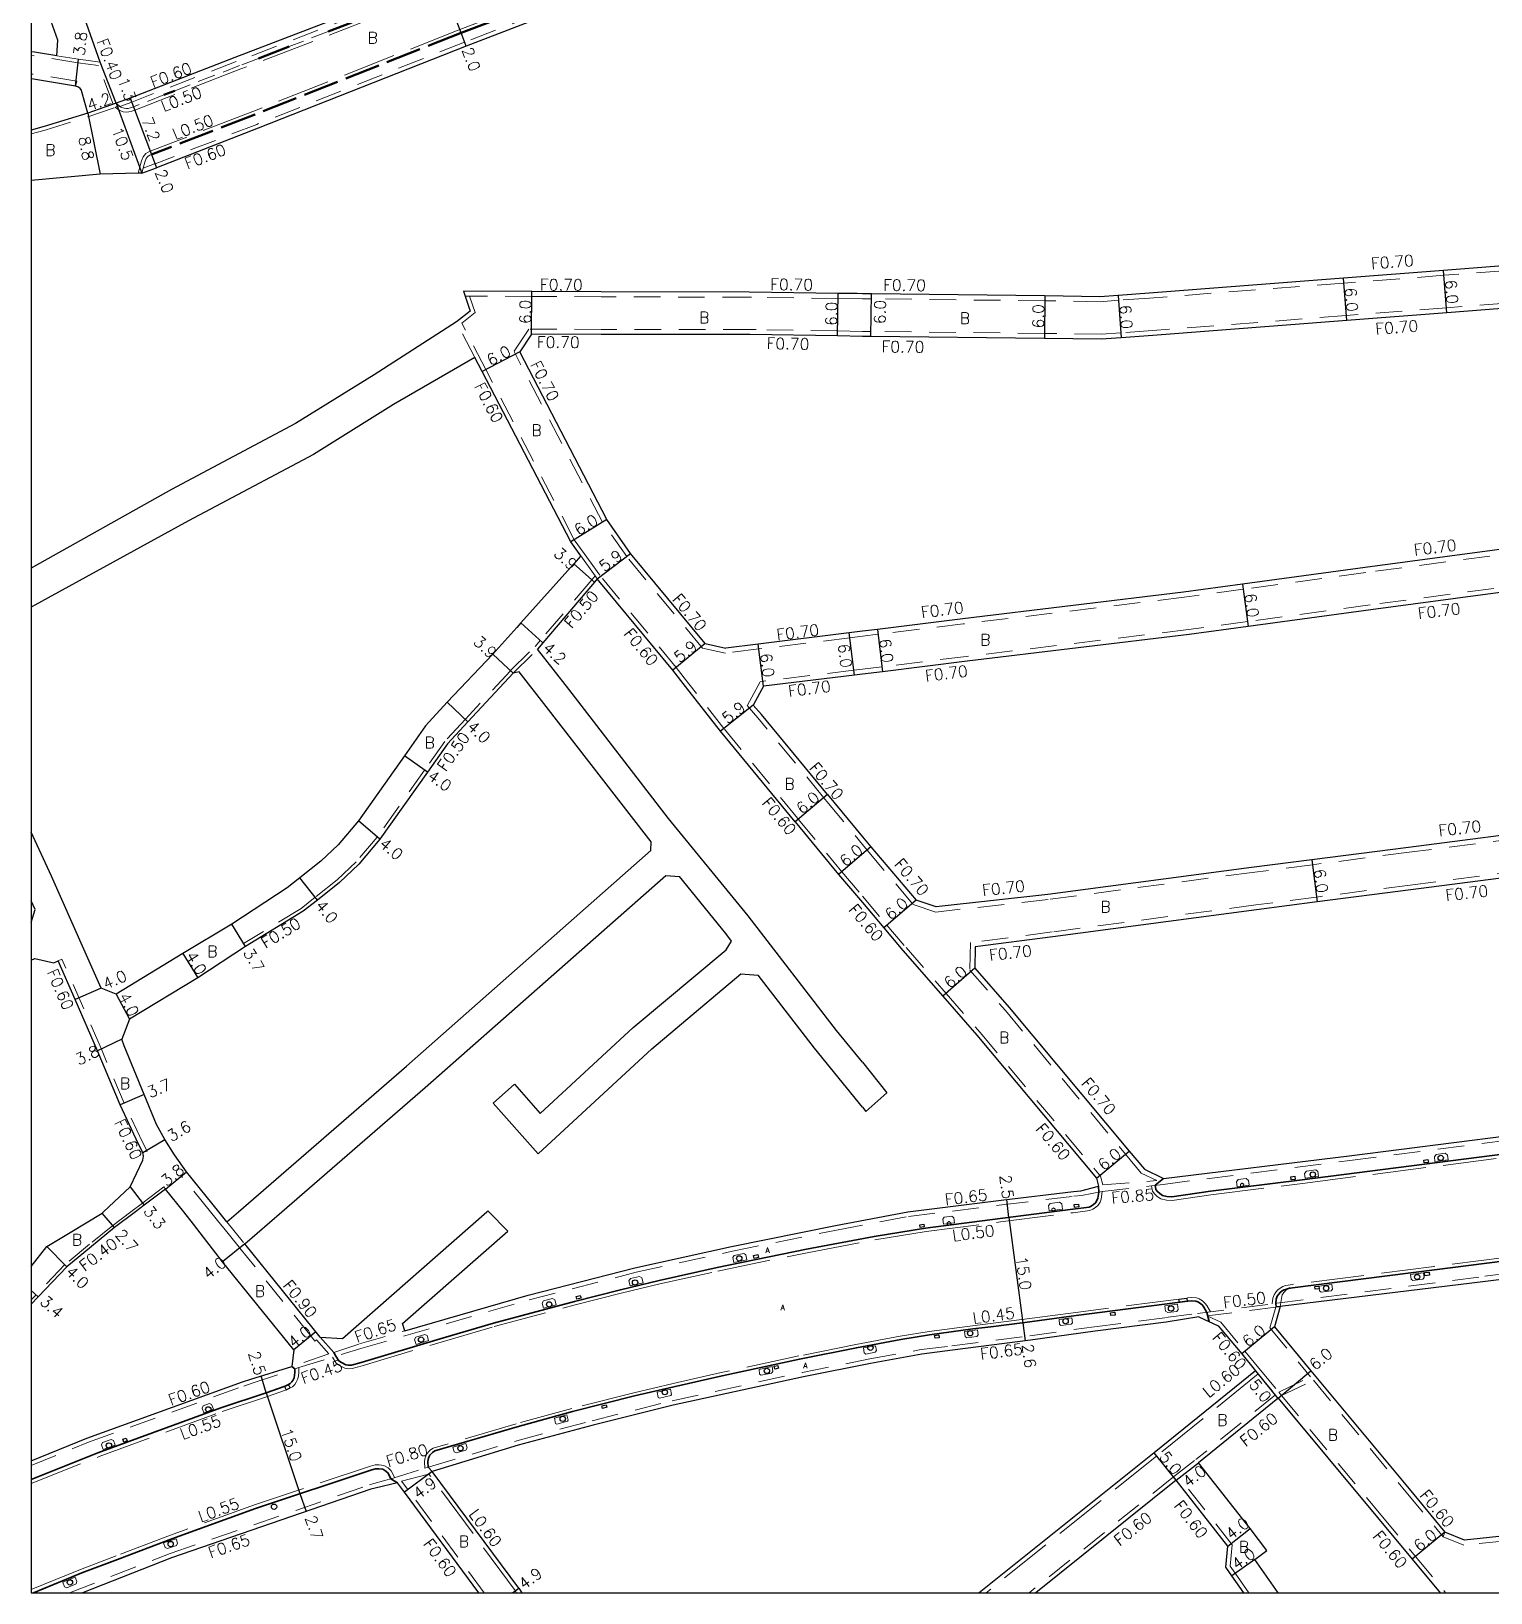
# Model space of a CAD drawing. Header units: metres. Extents: x -3200 to -2400, y -109800 to -109200.
# Drawn here: x -3200 to -2994.1, y -109800 to -109579.7 of the extents above; entities that cross this region are included whole.
import ezdxf

# ---------------------------------------------------------------- set-up
doc = ezdxf.new("R2010")
doc.units = ezdxf.units.M
doc.header["$LTSCALE"] = 2.5
for name, pattern in [('2213000', [1.5, 1, -0.5]), ('2227000', [2.5, 2, -0.5]), ('2232000', [2.5, 1.5, -1]), ('2233000', [4, 3, -1])]:
    doc.linetypes.add(name, pattern=pattern)
doc.layers.get('0').update_dxf_attribs({"color": 150, "lineweight": 50})
for name, color, linetype, lineweight in [('2101000', 177, 'Continuous', 30), ('2102000', 191, 'Continuous', 30), ('2102001', 191, 'Continuous', 9), ('2213000', 6, '2213000', 9), ('2227000', 3, '2227000', 50), ('2232000', 4, '2232000', 9), ('2233000', 62, '2233000', 9), ('2236000', 3, 'Continuous', 15), ('2239000', 3, 'Continuous', 15), ('9107000', 111, 'Continuous', 35), ('9201100', 215, 'Continuous', 30), ('9203500', 155, 'Continuous', 30)]:
    doc.layers.add(name, color=color, linetype=linetype, lineweight=lineweight)
for name, color, linetype in [('2235000', 7, 'Continuous'), ('2238000', 11, 'Continuous'), ('9201500', 222, 'Continuous'), ('9202100', 82, 'Continuous'), ('999', 7, 'Continuous')]:
    doc.layers.add(name, color=color, linetype=linetype)
doc.styles.add('Dm_Anotation', font='txt.shx', dxfattribs={"bigfont": 'pscdm.shx'})

# ---------------------------------------------------------------- blocks, each defined once
blk = doc.blocks.new('223800')
at = {"color": 0, "linetype": 'Continuous'}
blk.add_circle((0, 0), 0.75, dxfattribs=at)
blk = doc.blocks.new('223900')
blk.add_lwpolyline([(-0.22, -0.37), (-0.44, -0.3), (-0.47, -0.27), (-0.48, -0.24), (-0.44, 0.01), (-0.48, 0.23), (-0.47, 0.27), (-0.45, 0.29), (-0.21, 0.38), (-0.04, 0.53), (0, 0.54), (0.03, 0.53), (0.22, 0.37), (0.44, 0.3), (0.47, 0.27), (0.48, 0.24), (0.44, -0.01), (0.48, -0.23), (0.47, -0.27), (0.45, -0.29), (0.21, -0.38), (0.04, -0.53), (0, -0.54), (-0.03, -0.53)], close=True)

msp = doc.modelspace()

# ---------------------------------------------------------------- linework, layer by layer
at = {"layer": '2101000'}
for points in [[(-3124.32, -109565.49), (-3126.17, -109566.15), (-3142.27, -109572.31), (-3171.29, -109583.47), (-3186.03, -109589.17), (-3188.04, -109589.91)], [(-3093.65, -109564.39), (-3110.25, -109571.02), (-3122.61, -109575.71), (-3138.65, -109581.85), (-3167.97, -109593.43), (-3182.31, -109598.99)], [(-3196.41, -109583.2), (-3199.52, -109582.7), (-3200, -109582.65)], [(-3188.04, -109589.91), (-3190.26, -109584.11)], [(-3192.01, -109591.28), (-3192.84, -109588.27), (-3192.92, -109588.04), (-3193.1, -109587.82), (-3193.31, -109587.64), (-3193.74, -109587.47), (-3199.95, -109586.48), (-3200, -109586.47)], [(-3192.01, -109591.28), (-3198.19, -109593.2), (-3200, -109593.71)], [(-3184.39, -109599.76), (-3182.31, -109598.99)], [(-3184.39, -109599.76), (-3184.91, -109599.77), (-3190.29, -109599.91), (-3200, -109600.8)], [(-2946.68, -109609.27), (-2959.35, -109610.24), (-2961.26, -109610.38), (-3000.77, -109613.47), (-3014.89, -109614.57), (-3042.28, -109616.68), (-3046.67, -109617), (-3049.24, -109617.19), (-3057, -109617.07), (-3081.46, -109616.79), (-3082.75, -109616.78)], [(-3098.74, -109616.56), (-3119.6, -109616.5), (-3129.38, -109616.45), (-3139.04, -109616.4), (-3138.06, -109619.22), (-3140.02, -109620.74)], [(-3082.75, -109616.78), (-3083.5, -109616.76), (-3086.18, -109616.72), (-3098.74, -109616.56)], [(-2958.9, -109616.22), (-2960.69, -109616.36), (-3000.31, -109619.45), (-3014.43, -109620.55), (-3041.79, -109622.66), (-3046.24, -109622.99), (-3049.06, -109623.19), (-3057.07, -109623.07), (-3081.54, -109622.79), (-3082.75, -109622.78)], [(-3129.42, -109622.45), (-3131.08, -109624.95)], [(-3098.64, -109622.5), (-3119.62, -109622.5), (-3129.42, -109622.45)], [(-3082.75, -109622.78), (-3086.26, -109622.72), (-3098.64, -109622.5)], [(-3122.47, -109653.76), (-3123.9, -109651.78), (-3136.39, -109627.74), (-3137.42, -109625.76)], [(-3104.94, -109666.11), (-3115.45, -109653.42), (-3118.8, -109648.61), (-3131.08, -109624.95)], [(-2954.9, -109648.08), (-2970.83, -109650.04), (-2981.94, -109651.41), (-3011.84, -109655.4), (-3029.13, -109657.75), (-3037.43, -109658.88), (-3068.6, -109662.64), (-3080.62, -109664.12), (-3082.75, -109664.38)], [(-3122.47, -109653.76), (-3123.44, -109654.85), (-3130.94, -109663.19), (-3131.51, -109663.83), (-3134.89, -109667.62), (-3141.31, -109674.4), (-3144.38, -109677.72), (-3147.36, -109681.93), (-3153.85, -109691.13), (-3156.71, -109694.48), (-3159.15, -109696.79), (-3162.11, -109699.16), (-3163.91, -109700.59), (-3171.7, -109705.68), (-3178.59, -109709.84), (-3188, -109715.58), (-3190.15, -109714.73)], [(-2951.74, -109655.87), (-2954.11, -109654.03), (-2970.09, -109656), (-2981.17, -109657.36), (-3011.04, -109661.35), (-3028.32, -109663.7), (-3036.66, -109664.83), (-3067.97, -109668.61), (-3079.93, -109670.08), (-3082.75, -109670.43)], [(-3120.14, -109657), (-3120.55, -109657.47), (-3127.81, -109666), (-3128.58, -109666.9)], [(-3092.25, -109691.26), (-3102.75, -109678.46), (-3107.7, -109672.15), (-3109.5, -109669.85), (-3120.14, -109657)], [(-3082.75, -109664.38), (-3084.6, -109664.61), (-3097.44, -109666.19), (-3102.01, -109666.75)], [(-3104.94, -109666.11), (-3102.01, -109666.75)], [(-3131.15, -109670.11), (-3132.03, -109670.27), (-3138.39, -109677.14), (-3141.27, -109680.25), (-3144.09, -109684.24), (-3150.8, -109693.72), (-3153.8, -109697.24), (-3156.52, -109699.82), (-3159.62, -109702.29), (-3161.62, -109703.87), (-3169.77, -109708.84), (-3176.52, -109713.26), (-3186.13, -109719.11)], [(-3096.71, -109672.14), (-3098.14, -109674.78)], [(-3082.75, -109670.43), (-3083.87, -109670.56), (-3096.71, -109672.14)], [(-3087.68, -109687.38), (-3096.96, -109676.13), (-3098.14, -109674.78)], [(-2947.98, -109685.36), (-2949.88, -109687.67), (-2976.62, -109691.09), (-2983.96, -109692.04), (-3005.72, -109694.86), (-3019.35, -109696.61), (-3027.86, -109697.71), (-3056.61, -109701.53), (-3072.32, -109703.27), (-3075.17, -109702.32)], [(-3087.68, -109687.38), (-3082.75, -109693.39)], [(-3092.25, -109691.26), (-3086.13, -109698.69), (-3082.75, -109702.66)], [(-3082.75, -109693.39), (-3081.55, -109694.8), (-3075.17, -109702.32)], [(-2946.58, -109695.19), (-2949.14, -109693.63), (-2975.63, -109697.02), (-2983.19, -109697.99), (-3005.36, -109700.86), (-3018.58, -109702.56), (-3027.16, -109703.67), (-3055.9, -109707.49), (-3066.82, -109708.91)], [(-3082.75, -109702.66), (-3079.74, -109706.21), (-3077.05, -109709.39), (-3071.39, -109715.86), (-3066.59, -109721.35), (-3049.71, -109741.54), (-3049.42, -109742.63)], [(-3190.15, -109714.73), (-3192.6, -109709.21)], [(-3066.82, -109708.91), (-3066.87, -109711.91)], [(-3184.15, -109738.42), (-3184.24, -109737.89), (-3184.85, -109736.73), (-3187.46, -109731.19), (-3190.64, -109723.58), (-3193.81, -109716.34), (-3196.21, -109710.87)], [(-3066.87, -109711.91), (-3062.04, -109717.44), (-3045.1, -109737.69), (-3042.97, -109740.24), (-3040.27, -109741.55)], [(-3186.13, -109719.11), (-3187.23, -109721.9)], [(-3173.55, -109746.28), (-3178.11, -109740.64), (-3179.79, -109738.21), (-3181.14, -109736.05), (-3182.31, -109733.96), (-3184.06, -109729.73), (-3186.88, -109722.87), (-3187.23, -109721.9)], [(-3040.27, -109741.55), (-3014.06, -109738.38), (-2977.18, -109733.67), (-2954.22, -109730.74), (-2944.23, -109729.13)], [(-3189.81, -109746.28), (-3186.06, -109742.72), (-3184.27, -109738.97), (-3184.15, -109738.42)], [(-3147.3, -109763.06), (-3129.91, -109758.02), (-3114.84, -109754.15), (-3101.22, -109751.17), (-3086.54, -109748.2), (-3076.35, -109746.27), (-3063.15, -109744.64), (-3052.97, -109743.4), (-3051.95, -109743.3), (-3049.42, -109742.63)], [(-3181.04, -109743.06), (-3184.07, -109745.35), (-3185.3, -109746.28), (-3188.23, -109748.5), (-3191.5, -109751.14), (-3194.98, -109754.01), (-3199.03, -109758.25), (-3200, -109759.27)], [(-3178.48, -109746.28), (-3181.04, -109743.06)], [(-3200, -109753.99), (-3197.8, -109751.18), (-3194.5, -109749.2), (-3189.99, -109746.45), (-3189.81, -109746.28)], [(-3162.97, -109765.72), (-3173.01, -109753.3), (-3177.12, -109747.99), (-3178.48, -109746.28)], [(-3172.41, -109747.69), (-3173.55, -109746.28)], [(-2941.23, -109748.91), (-2967.2, -109752.61), (-2994.85, -109756.08), (-3023.79, -109759.61)], [(-3159.26, -109763.94), (-3169.89, -109750.8)], [(-3023.79, -109759.61), (-3024.61, -109762.49), (-3019.48, -109768.7)], [(-3035.27, -109761.09), (-3039.9, -109761.81), (-3049.93, -109763.11), (-3059.05, -109764.38), (-3070.04, -109765.79), (-3074.36, -109766.33), (-3081.6, -109767.64), (-3091.07, -109769.53), (-3109.46, -109773.55), (-3120.72, -109776.34), (-3131.31, -109779.16), (-3143.42, -109782.89)], [(-3035.27, -109761.09), (-3032.54, -109762.33)], [(-3032.54, -109762.33), (-3029.24, -109766.31), (-3027.28, -109768.68)], [(-3162.97, -109765.72), (-3163.22, -109768.1)], [(-3200, -109781.39), (-3192.15, -109778.19), (-3170.21, -109770.26), (-3169.02, -109769.86), (-3163.22, -109768.1)], [(-3027.28, -109768.68), (-3041.61, -109780.25), (-3066.27, -109800)], [(-3019.48, -109768.7), (-3005.61, -109785.36), (-3000.57, -109791.43)], [(-3024.1, -109772.54), (-3024.15, -109772.58), (-3035.32, -109781.67)], [(-3024.1, -109772.54), (-3010.07, -109789.38), (-3005.19, -109795.26), (-3001.25, -109800)], [(-3024.08, -109800), (-3027.37, -109795.29), (-3025.7, -109794.05), (-3028.06, -109790.95), (-3035.32, -109781.67)], [(-3148.33, -109784.49), (-3151.5, -109785.24), (-3152.07, -109785.41), (-3180.2, -109795.09), (-3192.78, -109800)], [(-3136.84, -109800), (-3147.36, -109785.81), (-3148.33, -109784.49)], [(-3131.23, -109799.33), (-3143.42, -109782.89)], [(-3038.47, -109784.14), (-3058.27, -109800)], [(-3028.96, -109800), (-3030.64, -109797.59), (-3031.49, -109796.4), (-3031.2, -109793.42), (-3038.47, -109784.14)], [(-2934.49, -109782.44), (-2936.32, -109784.82), (-2957.48, -109787.44), (-2992.08, -109791.96), (-2997.79, -109792.57), (-3000.57, -109791.43)], [(-3131.23, -109799.33), (-3130.8, -109800)]]:
    msp.add_lwpolyline(points, dxfattribs=at)
at = {"layer": '2102000'}
for points in [[(-3190.26, -109584.11), (-3198.85, -109559.84)], [(-3196.41, -109583.2), (-3196.24, -109581.02), (-3200, -109570.41)], [(-3140.02, -109620.74), (-3151.62, -109628.2), (-3162.7, -109635.09), (-3180.2, -109644.4), (-3200, -109655.48)], [(-3137.42, -109625.76), (-3148.9, -109632.39), (-3160.2, -109639.43), (-3177.81, -109648.79), (-3200, -109660.98)], [(-3082.75, -109725.17), (-3086.38, -109720.68), (-3098.86, -109704.54), (-3110.08, -109690.77), (-3124.18, -109672.54), (-3128.58, -109666.9)], [(-3112.53, -109694.09), (-3113.22, -109693.24), (-3127.35, -109674.98), (-3131.15, -109670.11)], [(-3192.6, -109709.21), (-3197.15, -109698.92), (-3200, -109692.72)], [(-3170.78, -109746.28), (-3147.04, -109725.7), (-3112.57, -109695.29), (-3112.53, -109694.09)], [(-3164.67, -109746.28), (-3144.44, -109728.74), (-3110.47, -109698.83), (-3108.56, -109698.96)], [(-3101.19, -109708.07), (-3101.99, -109707.03), (-3108.56, -109698.96)], [(-3199.45, -109703.62), (-3200, -109702.38)], [(-3200, -109705.45), (-3199.45, -109703.62)], [(-3131.84, -109728.28), (-3128.21, -109732.38), (-3115.1, -109720.29), (-3101.98, -109709.33), (-3101.19, -109708.07)], [(-3200, -109710.79), (-3199.48, -109710.52), (-3196.83, -109711.15), (-3196.21, -109710.87)], [(-3134.84, -109730.93), (-3128.5, -109738.09), (-3112.46, -109723.3), (-3099.91, -109712.68), (-3097.46, -109712.89)], [(-3082.75, -109731.52), (-3089.51, -109723.17), (-3097.46, -109712.89)], [(-3082.75, -109725.17), (-3079.28, -109729.47)], [(-3082.75, -109731.52), (-3082.26, -109732.12)], [(-3172.41, -109747.69), (-3170.78, -109746.28)], [(-3169.89, -109750.8), (-3164.67, -109746.28)], [(-3156.08, -109764.14), (-3135.75, -109746.28)], [(-3135.75, -109746.28), (-3135.57, -109746.13)], [(-3147.3, -109763.06), (-3147.63, -109762.04), (-3132.78, -109749)], [(-3159.26, -109763.94), (-3156.08, -109764.14)]]:
    msp.add_lwpolyline(points, dxfattribs=at)
at = {"layer": '2102001'}
for points in [[(-3134.84, -109730.93), (-3131.84, -109728.28)], [(-3082.26, -109732.12), (-3079.28, -109729.47)], [(-3135.57, -109746.13), (-3135.43, -109746.28)], [(-3135.43, -109746.28), (-3132.78, -109749)]]:
    msp.add_lwpolyline(points, dxfattribs=at)
at = {"layer": '2213000'}
for points in [[(-3158.11, -109579.8), (-3163.63, -109581.92)], [(-3167.94, -109583.58), (-3170.6, -109584.6), (-3179.75, -109588.14)], [(-3181.28, -109588.73), (-3185.57, -109590.39), (-3185.99, -109590.54), (-3186.31, -109590.63), (-3186.59, -109590.64), (-3186.9, -109590.61), (-3187.36, -109590.45), (-3187.49, -109590.35), (-3188.04, -109589.91)], [(-3184.39, -109599.76), (-3184.2, -109599.05), (-3183.97, -109598.2), (-3183.77, -109597.71), (-3183.64, -109597.53), (-3183.51, -109597.38), (-3183.28, -109597.24), (-3183.05, -109597.13)], [(-3041.46, -109742.53), (-3041.33, -109743.12), (-3041.12, -109743.4), (-3040.81, -109743.7), (-3040.43, -109743.96), (-3039.8, -109744.12), (-3039.1, -109744.15), (-3033.65, -109743.37), (-3020.7, -109741.74), (-2984.36, -109737.08), (-2949.18, -109732.59), (-2943.5, -109731.87), (-2943.18, -109731.75), (-2942.93, -109731.61), (-2942.69, -109731.44), (-2942.46, -109731.2), (-2942.32, -109730.98), (-2942.18, -109730.69), (-2942.12, -109730.4), (-2942.1, -109730.14), (-2942.31, -109727.93)], [(-3157.01, -109766.62), (-3156.6, -109767.27), (-3156.24, -109767.54), (-3155.6, -109767.83), (-3155.26, -109767.9), (-3154.81, -109767.9), (-3153.47, -109767.51), (-3142.33, -109764.17), (-3134.81, -109761.97), (-3123.38, -109758.91), (-3116.89, -109757.27), (-3111.42, -109755.96), (-3103.25, -109754.13), (-3090.65, -109751.54), (-3081.09, -109749.76), (-3073.83, -109748.57), (-3063.32, -109747.21), (-3053.07, -109745.9), (-3050.78, -109745.59), (-3050.49, -109745.46), (-3050.15, -109745.25), (-3049.87, -109744.99), (-3049.66, -109744.66), (-3049.54, -109744.36), (-3049.41, -109743.49)], [(-2938.67, -109748.91), (-2939.03, -109748), (-2939.38, -109747.48), (-2939.99, -109746.99), (-2940.44, -109746.77), (-2940.98, -109746.64), (-2941.58, -109746.7), (-2951.79, -109748.06), (-2982.12, -109751.93), (-3002.03, -109754.45), (-3022.07, -109757.01), (-3022.62, -109757.09), (-3022.92, -109757.16), (-3023.23, -109757.27), (-3023.51, -109757.43), (-3023.8, -109757.64), (-3024.01, -109757.87), (-3024.22, -109758.18), (-3024.4, -109758.58), (-3024.43, -109759.18)], [(-3023.79, -109759.61), (-3023.67, -109758.76), (-3023.6, -109758.19), (-3023.52, -109757.99), (-3023.41, -109757.81), (-3023.31, -109757.66), (-3023.17, -109757.49), (-3023.04, -109757.37), (-3022.46, -109756.92)], [(-3034.15, -109760.45), (-3034.56, -109759.73), (-3034.77, -109759.45), (-3035.04, -109759.18), (-3035.42, -109758.98), (-3035.72, -109758.88), (-3036.25, -109758.83), (-3036.84, -109758.87), (-3052.59, -109760.91), (-3059.83, -109761.87), (-3064.63, -109762.47), (-3067.17, -109762.79), (-3073.28, -109763.6), (-3077.32, -109764.26), (-3083.6, -109765.44), (-3091.62, -109767.05), (-3102.55, -109769.39), (-3109.34, -109770.94), (-3114.88, -109772.24), (-3123.62, -109774.45), (-3131.46, -109776.61), (-3143.05, -109779.99), (-3143.39, -109780.22), (-3143.57, -109780.39), (-3143.76, -109780.61), (-3143.92, -109780.89), (-3144.01, -109781.2), (-3144.07, -109781.55), (-3144.02, -109782.3)], [(-3200, -109784.02), (-3190.6, -109780.27), (-3173.25, -109773.92), (-3166.86, -109771.79), (-3164.32, -109770.92), (-3164.27, -109770.89), (-3163.71, -109770.62), (-3163.48, -109770.5), (-3163.23, -109770.26), (-3163.09, -109770.05), (-3162.92, -109769.66), (-3162.84, -109769.3), (-3162.81, -109768.95), (-3162.81, -109768.41)], [(-3149.25, -109783.94), (-3149.63, -109783.15), (-3149.97, -109782.83), (-3150.42, -109782.58), (-3150.95, -109782.51), (-3151.41, -109782.5), (-3151.97, -109782.64), (-3168.34, -109788.1), (-3180.18, -109792.39), (-3187.83, -109795.29), (-3192.85, -109797.21), (-3199.7, -109800)]]:
    msp.add_lwpolyline(points, dxfattribs=at)
at = {"layer": '2227000'}
for points in [[(-3094.41, -109562.54), (-3110.99, -109569.16), (-3123.31, -109573.84), (-3139.36, -109579.98), (-3168.56, -109591.52), (-3183.05, -109597.13)], [(-3148.92, -109576.26), (-3158.11, -109579.8)], [(-3163.63, -109581.92), (-3167.94, -109583.58)], [(-3179.75, -109588.14), (-3181.28, -109588.73)]]:
    msp.add_lwpolyline(points, dxfattribs=at)
at = {"layer": '2232000'}
for points in [[(-3093.87, -109563.83), (-3110.47, -109570.46), (-3122.82, -109575.15), (-3138.87, -109581.29), (-3168.19, -109592.88), (-3182.53, -109598.43)], [(-3124.12, -109566.05), (-3124.5, -109566.19), (-3125.97, -109566.72), (-3142.06, -109572.87), (-3171.07, -109584.03), (-3185.81, -109589.73), (-3187.49, -109590.35), (-3187.83, -109590.47), (-3188.04, -109589.91)], [(-3190.51, -109584.58), (-3193.41, -109584.19), (-3199.59, -109583.2), (-3200, -109583.15)], [(-3190.26, -109584.11), (-3193.33, -109583.69), (-3196.41, -109583.2)], [(-3193.74, -109587.47), (-3193.55, -109586.79), (-3199.86, -109585.78), (-3200, -109585.77)], [(-3188.42, -109590.04), (-3190.51, -109584.58)], [(-3200, -109594.23), (-3198.05, -109593.68), (-3191.86, -109591.76), (-3188.14, -109590.47), (-3187.87, -109590.38)], [(-3192.01, -109591.28), (-3188.42, -109590.04), (-3188.04, -109589.91)], [(-3184.2, -109599.05), (-3182.59, -109598.46), (-3182.53, -109598.43)], [(-2932.15, -109608.87), (-2933.12, -109608.94), (-2946.63, -109609.97), (-2959.3, -109610.94), (-2961.21, -109611.08), (-3000.72, -109614.17), (-3014.84, -109615.27), (-3042.23, -109617.38), (-3046.62, -109617.7), (-3049.22, -109617.89), (-3057.01, -109617.77), (-3081.47, -109617.49), (-3082.75, -109617.48)], [(-3138.16, -109617.11), (-3137.35, -109619.43), (-3139.26, -109620.91)], [(-3098.75, -109617.26), (-3119.61, -109617.2), (-3129.38, -109617.15), (-3138.8, -109617.11)], [(-2958.68, -109615.5), (-2960.74, -109615.66), (-3000.36, -109618.75), (-3014.49, -109619.85), (-3041.84, -109621.96), (-3046.29, -109622.29), (-3049.08, -109622.49), (-3057.06, -109622.37), (-3081.53, -109622.09), (-3082.75, -109622.08)], [(-3082.75, -109617.48), (-3086.19, -109617.42), (-3098.39, -109617.27), (-3098.75, -109617.26)], [(-3137.42, -109625.76), (-3140.02, -109620.74)], [(-3121.98, -109653.41), (-3123.39, -109651.46), (-3135.86, -109627.46), (-3139.26, -109620.91)], [(-3129.79, -109621.75), (-3131.89, -109624.91)], [(-3098.64, -109621.8), (-3119.62, -109621.8), (-3129.79, -109621.75)], [(-3082.75, -109622.08), (-3086.25, -109622.02), (-3097.73, -109621.82), (-3098.64, -109621.8)], [(-3105.32, -109666.74), (-3116, -109653.85), (-3119.4, -109648.98), (-3131.89, -109624.91)], [(-2954.49, -109648.74), (-2970.74, -109650.74), (-2981.85, -109652.11), (-3011.75, -109656.1), (-3029.03, -109658.45), (-3037.34, -109659.58), (-3068.51, -109663.34), (-3080.53, -109664.81), (-3082.75, -109665.09)], [(-3122.47, -109653.76), (-3120.44, -109656.58), (-3120.14, -109657)], [(-3121.98, -109653.41), (-3119.66, -109656.63)], [(-2951.09, -109655.49), (-2953.91, -109653.3), (-2970.18, -109655.3), (-2981.26, -109656.67), (-3011.13, -109660.66), (-3028.41, -109663.01), (-3036.75, -109664.14), (-3068.06, -109667.92), (-3080.01, -109669.39), (-3082.75, -109669.72)], [(-3120.44, -109656.58), (-3120.93, -109657.14), (-3128.19, -109665.67), (-3128.65, -109666.21), (-3128.93, -109666.55)], [(-3091.79, -109690.87), (-3091.9, -109690.74), (-3102.28, -109678.08), (-3107.23, -109671.79), (-3109.03, -109669.47), (-3119.66, -109656.63)], [(-3082.75, -109665.09), (-3084.51, -109665.3), (-3097.36, -109666.88), (-3102.04, -109667.46)], [(-3132.38, -109669.91), (-3128.93, -109666.55)], [(-3132.03, -109670.27), (-3128.58, -109666.9)], [(-3105.32, -109666.74), (-3102.04, -109667.46)], [(-3132.38, -109669.91), (-3132.4, -109669.94), (-3138.76, -109676.8), (-3141.66, -109679.93), (-3144.5, -109683.95), (-3151.2, -109693.41), (-3154.16, -109696.9), (-3156.85, -109699.44), (-3159.93, -109701.89), (-3161.9, -109703.46), (-3170.04, -109708.42), (-3169.77, -109708.84)], [(-3082.75, -109669.72), (-3083.95, -109669.87), (-3097.15, -109671.49)], [(-3097.15, -109671.49), (-3098.98, -109674.87)], [(-3088.22, -109687.82), (-3097.5, -109676.58), (-3098.98, -109674.87)], [(-2947.24, -109685.56), (-2949.52, -109688.33), (-2976.53, -109691.79), (-2983.87, -109692.74), (-3005.63, -109695.55), (-3019.26, -109697.31), (-3027.77, -109698.4), (-3056.53, -109702.22), (-3072.4, -109703.98), (-3075.58, -109702.93)], [(-3088.22, -109687.82), (-3087.76, -109688.38), (-3082.75, -109694.47)], [(-3091.79, -109690.87), (-3085.65, -109698.33), (-3082.75, -109701.74)], [(-2945.93, -109694.76), (-2948.99, -109692.9), (-2975.72, -109696.32), (-2983.28, -109697.3), (-3005.45, -109700.17), (-3018.67, -109701.87), (-3027.25, -109702.97), (-3055.99, -109706.79), (-3067.51, -109708.3)], [(-3082.75, -109694.47), (-3082.09, -109695.26), (-3075.58, -109702.93)], [(-3082.75, -109701.74), (-3079.29, -109705.82), (-3076.59, -109709), (-3070.94, -109715.47), (-3066.14, -109720.96), (-3049.16, -109741.25), (-3048.84, -109742.48)], [(-3067.51, -109708.3), (-3067.57, -109712.17)], [(-3196.21, -109710.87), (-3195.66, -109710.63)], [(-3184.24, -109737.89), (-3183.66, -109737.7), (-3184.32, -109736.46), (-3186.91, -109730.95), (-3190.09, -109723.34), (-3195.66, -109710.63)], [(-3067.57, -109712.17), (-3062.57, -109717.89), (-3045.64, -109738.14), (-3043.41, -109740.81), (-3041.23, -109741.86)], [(-3200, -109782.06), (-3191.92, -109778.76), (-3170.01, -109770.84), (-3168.82, -109770.44), (-3162.25, -109768.22), (-3153.49, -109765.54), (-3129.74, -109758.66), (-3114.68, -109754.8), (-3101.08, -109751.82), (-3086.41, -109748.86), (-3076.24, -109746.92), (-3063.07, -109745.3), (-3052.9, -109744.07), (-3051.85, -109743.96), (-3048.9, -109743.39), (-3041.97, -109742.6), (-3040.34, -109742.39), (-3013.98, -109739.02), (-2977.1, -109734.32)], [(-3181.28, -109742.74), (-3184.31, -109745.03), (-3185.96, -109746.28), (-3188.48, -109748.18), (-3191.76, -109750.83), (-3195.25, -109753.72), (-3199.32, -109757.98), (-3200, -109758.69)], [(-3181.28, -109742.74), (-3181.04, -109743.06)], [(-3174.71, -109746.28), (-3178.81, -109741.21), (-3178.11, -109740.64)], [(-3048.84, -109742.48), (-3041.23, -109741.86)], [(-3173.1, -109748.26), (-3174.71, -109746.28)], [(-3194.58, -109800), (-3180.42, -109794.47), (-3152.27, -109784.79), (-3151.69, -109784.61), (-3148.93, -109783.84), (-3144.46, -109782.43), (-3143.8, -109782.23), (-3131.48, -109778.55), (-3120.88, -109775.73), (-3109.6, -109772.93), (-3091.19, -109768.91), (-3081.72, -109767.02), (-3074.46, -109765.71), (-3070.12, -109765.17), (-3059.13, -109763.75), (-3050.01, -109762.48), (-3039.98, -109761.19), (-3035.46, -109760.62), (-3024.28, -109759.16), (-2994.95, -109755.36), (-2967.29, -109751.9), (-2941.35, -109748.21), (-2941.23, -109748.91)], [(-3173.1, -109748.26), (-3173.04, -109748.34), (-3170.66, -109751.28), (-3170.59, -109751.37)], [(-3172.41, -109747.69), (-3169.89, -109750.8)], [(-3159.98, -109764.51), (-3160.56, -109763.76), (-3170.59, -109751.37)], [(-3024.43, -109759.7), (-3034.13, -109760.94)], [(-3024.43, -109759.7), (-3025.28, -109762.63)], [(-3034.13, -109760.94), (-3032.16, -109761.84), (-3028.78, -109765.93), (-3026.82, -109768.3), (-3024.01, -109771.69), (-3023.62, -109772.17)], [(-3159.76, -109764.34), (-3158, -109766.32), (-3163.22, -109768.1)], [(-3159.98, -109764.51), (-3159.76, -109764.34)], [(-3159.26, -109763.94), (-3157.32, -109766.12), (-3153.68, -109764.9), (-3147.3, -109763.06)], [(-3025.28, -109762.63), (-3019.53, -109769.55)], [(-3027.28, -109768.68), (-3024.1, -109772.54)], [(-3024.01, -109771.69), (-3019.53, -109769.55)], [(-3023.62, -109772.17), (-3019.13, -109770.03)], [(-3019.13, -109770.03), (-3006.07, -109785.74), (-3000.8, -109792.09)], [(-3024.48, -109772.07), (-3035.7, -109781.21)], [(-3023.62, -109772.17), (-3009.61, -109788.99), (-3004.72, -109794.88), (-3000.47, -109800)], [(-3038.85, -109783.67), (-3035.7, -109781.21)], [(-3038, -109783.77), (-3035.32, -109781.67)], [(-3147.75, -109784.27), (-3143.9, -109783.25), (-3143.42, -109782.89)], [(-3136.09, -109800), (-3146.87, -109785.45), (-3147.75, -109784.27)], [(-3038.85, -109783.67), (-3059.23, -109800)], [(-3028.23, -109800), (-3030.15, -109797.25), (-3030.88, -109796.24), (-3030.58, -109793.24), (-3038, -109783.77)], [(-2933.76, -109782.64), (-2935.95, -109785.48), (-2957.39, -109788.13), (-2992, -109792.66), (-2997.9, -109793.28), (-3000.8, -109792.09)], [(-3000.8, -109792.09), (-3000.57, -109791.43)]]:
    msp.add_lwpolyline(points, dxfattribs=at)
at = {"layer": '2233000'}
for points in [[(-3094.59, -109562.08), (-3111.18, -109568.7), (-3123.48, -109573.37), (-3139.54, -109579.51), (-3168.74, -109591.05), (-3183.23, -109596.67)], [(-3125.54, -109567.84), (-3141.63, -109573.99), (-3170.42, -109585.07), (-3185.39, -109590.86), (-3185.83, -109591.02)], [(-3185.83, -109591.02), (-3186.23, -109591.13), (-3186.61, -109591.15), (-3187.01, -109591.11), (-3187.6, -109590.9), (-3188.14, -109590.47)], [(-3184.91, -109599.77), (-3184.44, -109598.04), (-3184.21, -109597.46), (-3184.02, -109597.21), (-3183.84, -109597), (-3183.52, -109596.8), (-3183.23, -109596.67)], [(-3041.97, -109742.6), (-3041.81, -109743.36), (-3041.5, -109743.76), (-3041.15, -109744.09), (-3040.65, -109744.43), (-3039.87, -109744.64), (-3039.07, -109744.67), (-3033.58, -109743.88), (-3020.64, -109742.26), (-2984.29, -109737.59), (-2949.11, -109733.1), (-2943.38, -109732.37), (-2942.96, -109732.22), (-2942.65, -109732.05), (-2942.35, -109731.83), (-2942.06, -109731.52), (-2941.87, -109731.23), (-2941.69, -109730.86), (-2941.61, -109730.47), (-2941.58, -109730.1), (-2941.84, -109727.85)], [(-3157.5, -109766.77), (-3156.97, -109767.61), (-3156.49, -109767.96), (-3155.76, -109768.3), (-3155.3, -109768.4), (-3154.74, -109768.39), (-3153.33, -109767.98), (-3142.19, -109764.64), (-3134.68, -109762.45), (-3123.26, -109759.39), (-3116.77, -109757.75), (-3111.31, -109756.44), (-3103.15, -109754.62), (-3090.56, -109752.03), (-3081, -109750.24), (-3073.76, -109749.06), (-3063.25, -109747.7), (-3053.01, -109746.39), (-3050.64, -109746.07), (-3050.26, -109745.9), (-3049.85, -109745.65), (-3049.48, -109745.31), (-3049.21, -109744.89), (-3049.05, -109744.48), (-3048.9, -109743.39)], [(-2938.36, -109750.15), (-2938.19, -109749.07), (-2938.21, -109748.77), (-2938.6, -109747.77), (-2939.02, -109747.15), (-2939.73, -109746.58), (-2940.27, -109746.31), (-2940.95, -109746.15), (-2941.63, -109746.22), (-2951.86, -109747.58), (-2982.18, -109751.44), (-3002.1, -109753.96), (-3022.14, -109756.52), (-3022.7, -109756.61), (-3023.06, -109756.68), (-3023.44, -109756.82), (-3023.79, -109757.02), (-3024.13, -109757.28), (-3024.41, -109757.58), (-3024.65, -109757.96), (-3024.86, -109758.45), (-3024.92, -109759.24)], [(-3038.09, -109758.57), (-3052.65, -109760.46), (-3059.89, -109761.41), (-3064.68, -109762.01), (-3067.23, -109762.34), (-3073.35, -109763.14), (-3077.4, -109763.81), (-3083.69, -109764.99), (-3091.72, -109766.6), (-3102.65, -109768.95), (-3109.44, -109770.49), (-3114.99, -109771.79), (-3123.74, -109774.01), (-3131.59, -109776.17), (-3143.29, -109779.6), (-3143.68, -109779.86), (-3143.9, -109780.07), (-3144.14, -109780.34), (-3144.35, -109780.71), (-3144.46, -109781.09), (-3144.54, -109781.52), (-3144.48, -109782.44)], [(-3033.65, -109760.39), (-3034.17, -109759.47), (-3034.42, -109759.14), (-3034.77, -109758.81), (-3035.24, -109758.56), (-3035.62, -109758.42), (-3036.25, -109758.36), (-3036.89, -109758.42), (-3036.98, -109758.43)], [(-3163.46, -109771.11), (-3163.16, -109770.96), (-3162.8, -109770.61), (-3162.61, -109770.31), (-3162.39, -109769.84), (-3162.29, -109769.38), (-3162.26, -109768.98), (-3162.25, -109768.22)], [(-3026.9, -109769.14), (-3041.24, -109780.71), (-3065.31, -109800)], [(-3200, -109784.61), (-3190.4, -109780.78), (-3173.07, -109774.44), (-3166.68, -109772.31), (-3164.11, -109771.43), (-3164.02, -109771.39)], [(-3148.72, -109783.78), (-3149.22, -109782.8), (-3149.65, -109782.4), (-3150.24, -109782.06), (-3150.9, -109781.97), (-3151.47, -109781.96), (-3152.12, -109782.12), (-3168.52, -109787.6), (-3180.37, -109791.89), (-3188.02, -109794.79), (-3193.05, -109796.71), (-3200, -109799.54)], [(-3143.9, -109783.25), (-3143.42, -109782.89)], [(-3131.72, -109799.69), (-3143.9, -109783.25)], [(-3131.72, -109799.69), (-3131.52, -109800)]]:
    msp.add_lwpolyline(points, dxfattribs=at)
at = {"layer": '2235000'}
for points in [[(-3003.55, -109738.99), (-3002.96, -109738.91), (-3002.91, -109739.29), (-3003.5, -109739.36)], [(-3022.3, -109741.33), (-3021.74, -109741.26), (-3021.68, -109741.69), (-3022.24, -109741.76)], [(-3052.87, -109745.25), (-3052.26, -109745.17), (-3052.21, -109745.57), (-3052.82, -109745.66)], [(-3074.66, -109748.1), (-3074.1, -109748.01), (-3074.04, -109748.39), (-3074.59, -109748.48)], [(-3098.11, -109752.43), (-3097.5, -109752.31), (-3097.42, -109752.72), (-3098.02, -109752.85)], [(-3002.75, -109755.2), (-3003.4, -109755.28), (-3003.45, -109754.84), (-3002.81, -109754.76)], [(-3123.13, -109758.22), (-3122.54, -109758.07), (-3122.44, -109758.46), (-3123.03, -109758.61)], [(-3018.3, -109757.13), (-3018.88, -109757.2), (-3018.93, -109756.82), (-3018.35, -109756.74)], [(-3038.03, -109759.03), (-3038.09, -109758.57), (-3036.98, -109758.43), (-3036.92, -109758.88)], [(-3047.07, -109760.84), (-3047.68, -109760.91), (-3047.73, -109760.5), (-3047.13, -109760.43)], [(-3071.91, -109764.03), (-3072.5, -109764.11), (-3072.56, -109763.72), (-3071.96, -109763.64)], [(-3094.57, -109768.32), (-3095.12, -109768.44), (-3095.21, -109768.04), (-3094.66, -109767.92)], [(-3164.27, -109770.89), (-3164.02, -109771.39), (-3163.46, -109771.11), (-3163.71, -109770.62)], [(-3118.8, -109773.84), (-3119.41, -109773.99), (-3119.5, -109773.63), (-3118.89, -109773.48)], [(-3187.08, -109778.35), (-3186.61, -109778.18), (-3186.47, -109778.56), (-3186.94, -109778.74)]]:
    msp.add_lwpolyline(points, close=True, dxfattribs=at)
at = {"layer": '2236000'}
for points in [[(-3000.12, -109738.93), (-3000.21, -109738.26), (-3000.54, -109738.01), (-3001.8, -109738.17), (-3002.06, -109738.5), (-3001.97, -109739.17)], [(-3020.27, -109741.51), (-3020.36, -109740.85), (-3020.1, -109740.52), (-3018.8, -109740.35), (-3018.48, -109740.6), (-3018.39, -109741.27)], [(-3028.17, -109742.51), (-3028.26, -109741.84), (-3028.59, -109741.59), (-3029.73, -109741.73), (-3029.99, -109742.06), (-3029.9, -109742.73)], [(-3056.42, -109746.12), (-3056.51, -109745.39), (-3056.27, -109745.1), (-3054.92, -109744.92), (-3054.62, -109745.14), (-3054.53, -109745.88)], [(-3071.31, -109748.03), (-3071.4, -109747.3), (-3071.2, -109747.02), (-3070.11, -109746.88), (-3069.84, -109747.1), (-3069.75, -109747.83)], [(-3100.87, -109753.43), (-3101.01, -109752.71), (-3100.83, -109752.41), (-3099.49, -109752.13), (-3099.21, -109752.34), (-3099.06, -109753.06)], [(-3115.5, -109756.72), (-3115.68, -109756), (-3115.48, -109755.69), (-3114.18, -109755.38), (-3113.86, -109755.57), (-3113.69, -109756.29)], [(-3005.41, -109755.09), (-3005.32, -109755.78), (-3005.09, -109755.95), (-3003.69, -109755.77), (-3003.51, -109755.55), (-3003.6, -109754.86)], [(-3018.34, -109756.74), (-3018.25, -109757.43), (-3018.02, -109757.6), (-3016.62, -109757.42), (-3016.44, -109757.2), (-3016.53, -109756.51)], [(-3126.47, -109758.49), (-3127.72, -109758.83), (-3127.94, -109759.15), (-3127.75, -109759.87), (-3125.93, -109759.38), (-3126.12, -109758.67)], [(-3040.09, -109759.51), (-3039.98, -109760.28), (-3039.68, -109760.48), (-3038.41, -109760.31), (-3038.19, -109760.04), (-3038.28, -109759.28)], [(-3055.01, -109761.44), (-3054.92, -109762.14), (-3054.69, -109762.31), (-3053.29, -109762.13), (-3053.11, -109761.91), (-3053.2, -109761.21)], [(-3145.72, -109764.96), (-3145.93, -109764.26), (-3145.76, -109763.94), (-3144.47, -109763.55), (-3144.15, -109763.72), (-3143.94, -109764.43)], [(-3068.32, -109763.16), (-3068.23, -109763.85), (-3068.01, -109764.02), (-3066.6, -109763.85), (-3066.43, -109763.62), (-3066.52, -109762.93)], [(-3080.89, -109765.15), (-3082.6, -109765.47), (-3082.48, -109766.15), (-3082.24, -109766.33), (-3080.93, -109766.07), (-3080.74, -109765.81)], [(-3097.32, -109768.49), (-3097.24, -109769.16), (-3097.01, -109769.33), (-3095.56, -109769.01), (-3095.39, -109768.79), (-3095.47, -109768.1)], [(-3109.75, -109772.17), (-3109.68, -109772.05), (-3109.82, -109771.28), (-3111.68, -109771.72), (-3111.54, -109772.46), (-3111.39, -109772.56)], [(-3174.31, -109774.12), (-3174.55, -109773.44), (-3174.87, -109773.29), (-3175.76, -109773.62), (-3175.9, -109773.94), (-3175.66, -109774.61)], [(-3124.36, -109775.8), (-3124.27, -109775.67), (-3124.42, -109774.9), (-3126.19, -109775.38), (-3126.04, -109776.13), (-3125.87, -109776.22)], [(-3189.87, -109779.81), (-3190.11, -109779.14), (-3189.95, -109778.81), (-3188.72, -109778.36), (-3188.38, -109778.5), (-3188.14, -109779.17)], [(-3138.52, -109779.57), (-3138.7, -109778.95), (-3140.51, -109779.48), (-3140.33, -109780.1), (-3140.04, -109780.28), (-3138.67, -109779.88)], [(-3179.35, -109793), (-3179.5, -109793.31), (-3180.77, -109793.75), (-3181.1, -109793.6), (-3181.32, -109792.97), (-3179.53, -109792.38)], [(-3195.56, -109798.52), (-3195.29, -109799.15), (-3194.98, -109799.29), (-3193.67, -109798.73), (-3193.55, -109798.41), (-3193.81, -109797.81)]]:
    msp.add_lwpolyline(points, close=True, dxfattribs=at)
at = {"layer": '9107000'}
for points in [[(-3040.27, -109741.55), (-3041.46, -109742.53), (-3041.33, -109743.12), (-3041.12, -109743.4), (-3040.81, -109743.7), (-3040.43, -109743.96), (-3039.8, -109744.12), (-3039.1, -109744.15), (-3033.65, -109743.37), (-3020.7, -109741.74), (-2984.36, -109737.08), (-2949.18, -109732.59), (-2943.5, -109731.87), (-2943.18, -109731.75), (-2942.93, -109731.61), (-2942.69, -109731.44), (-2942.46, -109731.2), (-2942.32, -109730.98), (-2942.18, -109730.69), (-2942.12, -109730.4), (-2942.1, -109730.14), (-2942.31, -109727.93)], [(-3157.32, -109766.12), (-3157.01, -109766.62), (-3156.6, -109767.27), (-3156.24, -109767.54), (-3155.6, -109767.83), (-3155.26, -109767.9), (-3154.81, -109767.9), (-3153.47, -109767.51), (-3142.33, -109764.17), (-3134.81, -109761.97), (-3123.38, -109758.91), (-3116.89, -109757.27), (-3111.42, -109755.96), (-3103.25, -109754.13), (-3090.65, -109751.54), (-3081.09, -109749.76), (-3073.83, -109748.57), (-3063.32, -109747.21), (-3053.07, -109745.9), (-3050.78, -109745.59), (-3050.49, -109745.46), (-3050.15, -109745.25), (-3049.87, -109744.99), (-3049.66, -109744.66), (-3049.54, -109744.36), (-3049.41, -109743.49), (-3049.42, -109742.63)], [(-2938.67, -109748.91), (-2939.03, -109748), (-2939.38, -109747.48), (-2939.99, -109746.99), (-2940.44, -109746.77), (-2940.98, -109746.64), (-2941.58, -109746.7), (-2951.79, -109748.06), (-2982.12, -109751.93), (-3002.03, -109754.45), (-3022.07, -109757.01), (-3022.62, -109757.09), (-3022.92, -109757.16), (-3023.23, -109757.27), (-3023.51, -109757.43), (-3023.8, -109757.64), (-3024.01, -109757.87), (-3024.22, -109758.18), (-3024.4, -109758.58), (-3024.43, -109759.18), (-3024.37, -109759.69), (-3023.79, -109759.61)], [(-3033.82, -109761.74), (-3034.15, -109760.45), (-3034.56, -109759.73), (-3034.77, -109759.45), (-3035.04, -109759.18), (-3035.42, -109758.98), (-3035.72, -109758.88), (-3036.25, -109758.83), (-3036.84, -109758.87), (-3052.59, -109760.91), (-3059.83, -109761.87), (-3064.63, -109762.47), (-3067.17, -109762.79), (-3073.28, -109763.6), (-3077.32, -109764.26), (-3083.6, -109765.44), (-3091.62, -109767.05), (-3102.55, -109769.39), (-3109.34, -109770.94), (-3114.88, -109772.24), (-3123.62, -109774.45), (-3131.46, -109776.61), (-3143.05, -109779.99), (-3143.39, -109780.22), (-3143.57, -109780.39), (-3143.76, -109780.61), (-3143.92, -109780.89), (-3144.01, -109781.2), (-3144.07, -109781.55), (-3144.02, -109782.3), (-3143.42, -109782.89)], [(-3163.22, -109768.1), (-3162.81, -109768.41), (-3162.81, -109768.95), (-3162.84, -109769.3), (-3162.92, -109769.66), (-3163.09, -109770.05), (-3163.23, -109770.26), (-3163.48, -109770.5), (-3163.71, -109770.62), (-3164.27, -109770.89), (-3164.32, -109770.92), (-3166.86, -109771.79), (-3173.25, -109773.92), (-3190.6, -109780.27), (-3200, -109784.02)], [(-3148.33, -109784.49), (-3148.33, -109784.49), (-3149.25, -109783.94), (-3149.63, -109783.15), (-3149.97, -109782.83), (-3150.42, -109782.58), (-3150.95, -109782.51), (-3151.41, -109782.5), (-3151.97, -109782.64), (-3168.34, -109788.1), (-3180.18, -109792.39), (-3187.83, -109795.29), (-3192.85, -109797.21), (-3199.7, -109800)]]:
    msp.add_lwpolyline(points, dxfattribs=at)
at = {"layer": '9201100'}
for points in [[(-3139.36, -109579.98), (-3141.81, -109573.53)], [(-3138.65, -109581.85), (-3139.36, -109579.98)], [(-3193.74, -109587.47), (-3193.33, -109583.69)], [(-3188.04, -109589.91), (-3192.01, -109591.28)], [(-3188.04, -109589.91), (-3184.39, -109599.76)], [(-3186.03, -109589.17), (-3185.57, -109590.39)], [(-3185.57, -109590.39), (-3183.05, -109597.13)], [(-3192.01, -109591.28), (-3190.29, -109599.91)], [(-3183.05, -109597.13), (-3182.31, -109598.99)], [(-3014.43, -109620.55), (-3014.89, -109614.57)], [(-3000.31, -109619.45), (-3000.77, -109613.47)], [(-3129.42, -109622.45), (-3129.38, -109616.45)], [(-3086.26, -109622.72), (-3086.18, -109616.72)], [(-3081.54, -109622.79), (-3081.46, -109616.79)], [(-3057, -109617.07), (-3057.07, -109623.07)], [(-3046.67, -109617), (-3046.24, -109622.99)], [(-3131.08, -109624.95), (-3136.39, -109627.74)], [(-3118.8, -109648.61), (-3123.9, -109651.78)], [(-3120.14, -109657), (-3115.45, -109653.42)], [(-3120.55, -109657.47), (-3123.44, -109654.85)], [(-3029.13, -109657.75), (-3028.32, -109663.7)], [(-3127.81, -109666), (-3130.94, -109663.19)], [(-3083.87, -109670.56), (-3084.6, -109664.61)], [(-3080.62, -109664.12), (-3079.93, -109670.08)], [(-3132.03, -109670.27), (-3134.89, -109667.62)], [(-3104.94, -109666.11), (-3109.5, -109669.85)], [(-3096.71, -109672.14), (-3097.44, -109666.19)], [(-3138.39, -109677.14), (-3141.31, -109674.4)], [(-3098.14, -109674.78), (-3102.75, -109678.46)], [(-3144.09, -109684.24), (-3147.36, -109681.93)], [(-3087.68, -109687.38), (-3092.25, -109691.26)], [(-3150.8, -109693.72), (-3153.85, -109691.13)], [(-3081.55, -109694.8), (-3086.13, -109698.69)], [(-3019.35, -109696.61), (-3018.58, -109702.56)], [(-3159.62, -109702.29), (-3162.11, -109699.16)], [(-3075.17, -109702.32), (-3079.74, -109706.21)], [(-3169.77, -109708.84), (-3171.7, -109705.68)], [(-3178.59, -109709.84), (-3176.52, -109713.26)], [(-3066.87, -109711.91), (-3071.39, -109715.86)], [(-3190.15, -109714.73), (-3193.81, -109716.34)], [(-3188, -109715.58), (-3186.13, -109719.11)], [(-3187.23, -109721.9), (-3190.64, -109723.58)], [(-3184.06, -109729.73), (-3187.46, -109731.19)], [(-3184.24, -109737.89), (-3181.14, -109736.05)], [(-3049.71, -109741.54), (-3045.1, -109737.69)], [(-3186.06, -109742.72), (-3184.07, -109745.35)], [(-3181.04, -109743.06), (-3178.11, -109740.64)], [(-3188.23, -109748.5), (-3189.99, -109746.45)], [(-3197.8, -109751.18), (-3194.98, -109754.01)], [(-3169.89, -109750.8), (-3173.01, -109753.3)], [(-3199.03, -109758.25), (-3200, -109757.36)], [(-3024.61, -109762.49), (-3029.24, -109766.31)], [(-3159.85, -109763.2), (-3162.97, -109765.72)], [(-3027.28, -109768.68), (-3024.15, -109772.58)], [(-3024.1, -109772.54), (-3019.48, -109768.7)], [(-3038.47, -109784.14), (-3041.61, -109780.25)], [(-3038.47, -109784.14), (-3035.32, -109781.67)], [(-3143.42, -109782.89), (-3147.36, -109785.81)], [(-3031.2, -109793.42), (-3028.06, -109790.95)], [(-3000.57, -109791.43), (-3005.19, -109795.26)], [(-3027.37, -109795.29), (-3030.64, -109797.59)], [(-3132.13, -109800), (-3131.23, -109799.33)]]:
    msp.add_lwpolyline(points, dxfattribs=at)
at = {"layer": '9201100', "flags": 128}
for points in [[(-3062.09, -109747.05), (-3062.39, -109744.55)], [(-3062.09, -109747.05), (-3060.12, -109761.91)], [(-3060.12, -109761.91), (-3059.8, -109764.47)], [(-3166.86, -109771.79), (-3167.57, -109769.42)], [(-3166.86, -109771.79), (-3162.11, -109786.02)], [(-3162.11, -109786.02), (-3161.23, -109788.56)]]:
    msp.add_lwpolyline(points, dxfattribs=at)
at = {"layer": '999'}
msp.add_lwpolyline([(-3200, -109800), (-2400, -109800), (-2400, -109200), (-3200, -109200)], close=True, dxfattribs=at)

# ---------------------------------------------------------------- block references
at = {"layer": '2238000', "xscale": 0.5, "yscale": 0.5, "zscale": 0.5}
for p in [(-3001.16, -109738.67, 8.57), (-3019.2, -109741, 8.77), (-3100.12, -109752.84, 9.9), (-3114.82, -109756.23, 9.84), (-3004.49, -109755.46, 8.71), (-3017.32, -109757.03, 8.85), (-3126.94, -109759.33, 10.01), (-3039.21, -109759.91, 9.05), (-3054.08, -109761.69, 9.25), (-3145, -109764.29, 10.45), (-3067.54, -109763.4, 9.32), (-3081.62, -109765.44, 9.49), (-3096.21, -109768.71, 9.62), (-3110.62, -109771.7, 9.68), (-3175.03, -109774.14, 10.48), (-3125.02, -109775.47, 9.91), (-3189.03, -109779.23, 10.86), (-3139.44, -109779.62, 9.99), (-3165.75, -109787.86, 10.29), (-3180.33, -109793.13, 10.43), (-3194.54, -109798.54, 10.79)]:
    msp.add_blockref('223800', p, dxfattribs=at)
at = {"layer": '2239000', "xscale": 0.5, "yscale": 0.5, "zscale": 0.5}
for p in [(-3029.19, -109742.49, 8.78), (-3055.78, -109745.99, 9.37), (-3070.53, -109747.9, 9.58)]:
    msp.add_blockref('223900', p, dxfattribs=at)

# ---------------------------------------------------------------- texts
at = {"layer": '9201500', "style": 'Dm_Anotation'}
for s, rotation, p in [('3.8', 83.8523, (-3192.48, -109583.28)), ('2.0', 290.7944, (-3139.28, -109582.38)), ('4.2', 19.0005, (-3191.79, -109591)), ('1.3', 290.508, (-3187.84, -109586.6)), ('7.2', 290.508, (-3184.46, -109592.23)), ('8.8', 281.3034, (-3193.35, -109594.73)), ('10.5', 290.3633, (-3188.7, -109593.64)), ('2.0', 291.6949, (-3182.59, -109599.6)), ('6.0', 274.4092, (-3014.69, -109615.96)), ('6.0', 274.4604, (-3000.56, -109614.86)), ('6.0', 89.648, (-3129.51, -109621.05)), ('6.0', 89.2339, (-3086.34, -109621.32)), ('6.0', 89.2342, (-3079.49, -109621.08)), ('6.0', 89.3615, (-3057.15, -109621.67)), ('6.0', 274.1942, (-3046.47, -109618.39)), ('6.0', 27.7006, (-3135.2, -109627)), ('6.0', 31.8034, (-3122.76, -109650.95)), ('3.9', 317.8711, (-3126.42, -109653.59)), ('5.9', 37.321, (-3119.13, -109656.1)), ('6.0', 277.7427, (-3028.84, -109659.13)), ('3.9', 317.1899, (-3137.76, -109666.03)), ('6.0', 276.6159, (-3080.36, -109665.5)), ('4.2', 318.0666, (-3127.98, -109666.93)), ('5.9', 39.3719, (-3108.52, -109668.92)), ('6.0', 277.0101, (-3097.17, -109667.56)), ('6.0', 277.0015, (-3086.19, -109666.23)), ('5.9', 38.5892, (-3101.75, -109677.54)), ('4.0', 316.7767, (-3138.65, -109678)), ('4.0', 324.7082, (-3144.23, -109685.12)), ('6.0', 40.3223, (-3091.25, -109690.28)), ('4.0', 319.5826, (-3151.02, -109694.59)), ('6.0', 40.3207, (-3085.12, -109697.7)), ('6.0', 277.3358, (-3019.07, -109697.99)), ('4.0', 308.5286, (-3160, -109703.1)), ('6.0', 40.3207, (-3078.74, -109705.22)), ('3.7', 301.3362, (-3170.17, -109709.73)), ('4.0', 301.3198, (-3178.3, -109710.13)), ('6.0', 41.1462, (-3070.4, -109714.87)), ('4.0', 23.8221, (-3189.47, -109714.95)), ('4.0', 297.9195, (-3187.72, -109715.88)), ('3.8', 26.168, (-3193.27, -109725.64)), ('3.7', 23.2945, (-3183.24, -109730.25)), ('3.6', 30.7368, (-3180.22, -109736.43)), ('6.0', 39.9105, (-3048.7, -109740.56)), ('3.8', 39.5892, (-3180.88, -109742.79)), ('2.5', 276.919, (-3063.39, -109741.15)), ('3.3', 306.9919, (-3184.27, -109746.18)), ('2.7', 310.7584, (-3188.25, -109749.56)), ('4.0', 38.608, (-3174.99, -109755.87)), ('15.0', 277.5281, (-3061.1, -109752.65)), ('4.0', 314.8752, (-3195.26, -109754.86)), ('3.4', 317.4262, (-3198.91, -109759.09)), ('4.0', 38.9368, (-3162.97, -109765.58)), ('6.0', 39.4802, (-3028.34, -109765.45)), ('2.5', 286.8141, (-3169.39, -109766.21)), ('2.6', 277.3156, (-3060.25, -109764.99)), ('6.0', 39.7854, (-3018.88, -109768.72)), ('5.0', 308.8332, (-3028.31, -109770.67)), ('15.0', 288.4536, (-3164.82, -109777.1)), ('5.0', 308.9003, (-3040.97, -109780.88)), ('4.0', 38.0395, (-3036.77, -109785.23)), ('4.9', 36.5239, (-3145.39, -109786.89)), ('2.7', 288.978, (-3161.41, -109789.42)), ('4.0', 38.0552, (-3030.7, -109792.61)), ('6.0', 39.6955, (-3004.17, -109794.29)), ('4.0', 35.0581, (-3029.93, -109796.84)), ('4.9', 36.489, (-3130.49, -109799.64))]:
    msp.add_text(s, height=1.6, rotation=rotation, dxfattribs=at).set_placement(p)
at = {"layer": '9202100', "style": 'Dm_Anotation'}
for s, height, p in [('B', 1.6, (-3152.55, -109581.47)), ('B', 1.6, (-3198.02, -109597.3)), ('B', 1.6, (-3105.77, -109620.93)), ('B', 1.6, (-3069.01, -109621.03)), ('B', 1.6, (-3129.44, -109636.83)), ('B', 1.6, (-3066.11, -109666.38)), ('B', 1.6, (-3144.5, -109680.89)), ('B', 1.6, (-3093.73, -109686.71)), ('B', 1.6, (-3049.16, -109704.03)), ('B', 1.6, (-3175.15, -109710.33)), ('B', 1.6, (-3063.46, -109722.49)), ('B', 1.6, (-3187.48, -109728.95)), ('B', 1.6, (-3194.25, -109751.01)), ('A', 0.75, (-3096.41, -109752.05, 9.81)), ('B', 1.6, (-3168.46, -109758.25)), ('A', 0.75, (-3094.27, -109760.13, 9.7)), ('A', 0.75, (-3091.07, -109768.33, 9.58)), ('B', 1.6, (-3032.68, -109776.44)), ('B', 1.6, (-3017.1, -109778.53)), ('B', 1.6, (-3139.67, -109793.56)), ('B', 1.6, (-3029.65, -109794.33))]:
    msp.add_text(s, height=height, dxfattribs=at).set_placement(p)
at = {"layer": '9203500', "style": 'Dm_Anotation'}
for s, rotation, p in [('F0.40', 290.919, (-3190.78, -109581.15)), ('F0.60', 21.1368, (-3182.81, -109587.76)), ('L0.50', 21.1363, (-3181.32, -109591.14)), ('L0.50', 21.1839, (-3179.68, -109595.08)), ('F0.60', 21.1854, (-3177.98, -109599.25)), ('F0.70', 4.4605, (-3010.93, -109613.32)), ('F0.70', 359.7141, (-3128.23, -109616.29)), ('F0.70', 359.2987, (-3095.75, -109616.24)), ('F0.70', 359.3697, (-3079.83, -109616.34)), ('F0.70', 4.4612, (-3010.31, -109622.54)), ('F0.70', 359.7141, (-3128.67, -109624.39)), ('F0.70', 359.0132, (-3096.27, -109624.56)), ('F0.70', 359.3697, (-3080.05, -109625.02)), ('F0.70', 297.4168, (-3129.66, -109626.76)), ('F0.60', 297.4538, (-3137.54, -109629.81)), ('F0.70', 7.0184, (-3004.85, -109653.71)), ('F0.50', 49.6015, (-3123.75, -109664.11)), ('F0.70', 309.6429, (-3109.67, -109659.9)), ('F0.70', 7.0184, (-3074.37, -109662.52)), ('F0.70', 7.0184, (-3004.29, -109662.68)), ('F0.70', 6.9996, (-3094.77, -109665.69)), ('F0.60', 309.6265, (-3116.51, -109664.78)), ('F0.70', 7.0184, (-3073.8, -109671.48)), ('F0.70', 6.9996, (-3093.12, -109673.63)), ('F0.50', 54.7097, (-3141.52, -109684.27)), ('F0.70', 309.5546, (-3090.35, -109683.69)), ('F0.60', 309.3556, (-3097.01, -109688.64)), ('F0.70', 6.3266, (-3001.38, -109693.3)), ('F0.70', 310.3192, (-3078.36, -109697.28)), ('F0.70', 6.3266, (-3065.75, -109701.73)), ('F0.70', 6.3266, (-3000.4, -109702.43)), ('F0.60', 310.3192, (-3084.79, -109703.71)), ('F0.50', 31.3313, (-3166.95, -109709.18)), ('F0.70', 6.3266, (-3064.77, -109710.87)), ('F0.60', 293.6712, (-3197.83, -109712.45)), ('F0.70', 310.3192, (-3051.98, -109728.19)), ('F0.60', 295.1722, (-3188.31, -109733.64)), ('F0.60', 310.3192, (-3058.41, -109734.62)), ('F0.65', 7.0273, (-3071.01, -109745.36)), ('F0.85', 4.6403, (-3047.55, -109745.1)), ('L0.50', 7.3803, (-3069.94, -109750.43)), ('F0.40', 37.1208, (-3192.46, -109754.74)), ('F0.90', 308.9778, (-3164.59, -109756.69)), ('F0.50', 7.3368, (-3031.73, -109759.88)), ('L0.45', 7.4877, (-3067.08, -109762.07)), ('F0.65', 18.5052, (-3154.04, -109764.76)), ('F0.60', 309.5851, (-3033.49, -109764.07)), ('F0.65', 7.3156, (-3066.01, -109767.14)), ('F0.45', 18.8489, (-3161.62, -109770.56)), ('L0.60', 38.9008, (-3033.91, -109772.58)), ('F0.60', 19.8706, (-3180.28, -109773.63)), ('L0.55', 20.0887, (-3178.64, -109778.45)), ('F0.60', 38.9008, (-3028.68, -109779.49)), ('F0.80', 17.5506, (-3149.62, -109782.3)), ('L0.55', 19.915, (-3176.09, -109790.07)), ('F0.60', 309.6944, (-3004.22, -109786.31)), ('L0.60', 306.5388, (-3138.35, -109788.93)), ('F0.60', 38.7008, (-3046.44, -109793.49)), ('F0.60', 308.0723, (-3038.89, -109787.77)), ('F0.65', 18.978, (-3174.68, -109795.15)), ('F0.60', 306.5388, (-3144.78, -109793.12)), ('F0.60', 309.6944, (-3010.85, -109792.09))]:
    msp.add_text(s, height=1.6, rotation=rotation, dxfattribs=at).set_placement(p)

doc.saveas('drawing.dxf')
